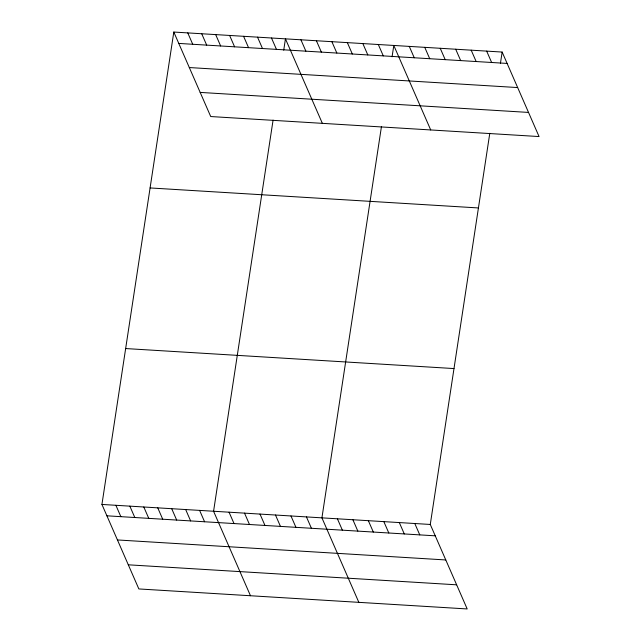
<?xml version="1.0" encoding="UTF-8"?>
<svg xmlns="http://www.w3.org/2000/svg" width="641" height="641" viewBox="0 0 641 641"><rect width="100%" height="100%" fill="white"/><g stroke="black" fill="none" stroke-linecap="round" stroke-linejoin="round"><path stroke-width="0.96" d="M489.788 133.312L430.279 524.458L467.193 608.95L138.849 588.943L101.935 504.443L173.807 32.05L502.151 52.057L539.065 136.557L210.721 116.542L173.807 32.05M273.082 120.107L213.573 511.254L250.487 595.745M283.723 50.19L285.445 38.853L322.359 123.344M381.435 126.71L321.926 517.856L358.84 602.348M392.076 56.793L393.798 45.455L430.712 129.947M500.429 63.395L502.151 52.057M178.775 43.42L507.119 63.427M189.319 67.545L517.664 87.561M200.176 92.408L528.521 112.423M150.09 187.941L478.434 207.948M125.652 348.552L453.996 368.567M101.935 504.443L430.279 524.458M106.903 515.813L435.247 535.828M117.439 539.946L445.791 559.954M128.304 564.809L456.648 584.816M486.671 51.12L491.639 62.481M471.191 50.174L476.159 61.544M455.711 49.229L460.679 60.599M440.239 48.291L445.199 59.653M424.759 47.346L429.718 58.708M409.279 46.4L414.246 57.77M378.318 44.517L383.286 55.879M362.838 43.572L367.806 54.934M347.358 42.627L352.326 53.996M331.878 41.681L336.846 53.051M316.406 40.744L321.365 52.105M300.925 39.798L305.893 51.168M271.488 38.003L276.455 49.373M257.538 37.154L262.498 48.516M243.58 36.305L248.548 47.666M229.622 35.455L234.59 46.817M215.672 34.598L220.64 45.968M201.715 33.749L206.682 45.118M414.799 523.513L419.767 534.882M187.765 32.899L192.725 44.269M399.319 522.567L404.287 533.937M383.839 521.63L388.807 532.992M368.359 520.684L373.326 532.054M352.887 519.739L357.846 531.109M337.406 518.793L342.374 530.163M306.446 516.91L311.414 528.28M290.966 515.965L295.934 527.335M275.486 515.027L280.454 526.389M260.006 514.082L264.973 525.444M244.533 513.137L249.493 524.506M229.053 512.191L234.013 523.561M199.615 510.396L204.583 521.766M185.666 509.547L190.625 520.917M171.708 508.698L176.676 520.067M157.75 507.848L162.718 519.218M143.8 506.999L148.768 518.361M129.843 506.15L134.81 517.511M115.893 505.3L120.853 516.662"/></g></svg>
